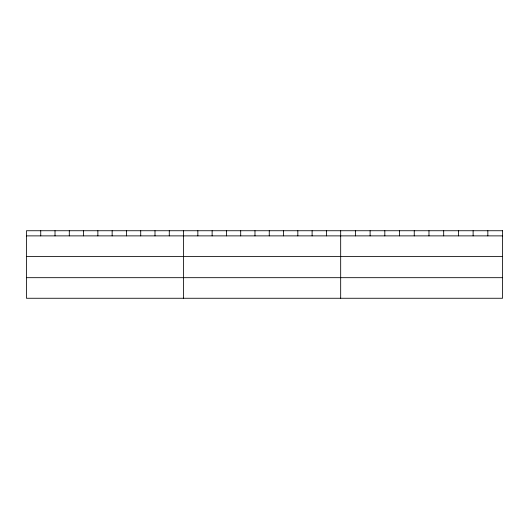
<?xml version="1.0" encoding="UTF-8"?>
<svg xmlns="http://www.w3.org/2000/svg" width="529" height="529" viewBox="0 0 529 529"><rect width="100%" height="100%" fill="white"/><g stroke="black" fill="none" stroke-linecap="round" stroke-linejoin="round"><path stroke-width="0.79" d="M26.45 235.881L502.55 235.881M26.45 256.466L502.55 256.466M26.45 277.679L502.55 277.679M487.837 230.737L487.837 235.881M473.118 230.737L473.118 235.881M458.405 230.737L458.405 235.881M443.686 230.737L443.686 235.881M428.973 230.737L428.973 235.881M414.253 230.737L414.253 235.881M399.54 230.737L399.54 235.881M384.821 230.737L384.821 235.881M370.108 230.737L370.108 235.881M355.389 230.737L355.389 235.881M340.676 230.737L340.676 298.263M326.393 230.737L326.393 235.881M312.11 230.737L312.11 235.881M297.827 230.737L297.827 235.881M283.544 230.737L283.544 235.881M269.261 230.737L269.261 235.881M254.978 230.737L254.978 235.881M240.695 230.737L240.695 235.881M226.412 230.737L226.412 235.881M212.129 230.737L212.129 235.881M197.846 230.737L197.846 235.881M183.563 230.737L183.563 298.263M169.28 230.737L169.28 235.881M154.997 230.737L154.997 235.881M140.714 230.737L140.714 235.881M126.431 230.737L126.431 235.881M112.148 230.737L112.148 235.881M97.865 230.737L97.865 235.881M83.582 230.737L83.582 235.881M69.299 230.737L69.299 235.881M55.016 230.737L55.016 235.881M40.733 230.737L40.733 235.881M502.55 230.737L26.45 230.737L26.45 298.263L502.55 298.263L502.55 230.737"/></g></svg>
